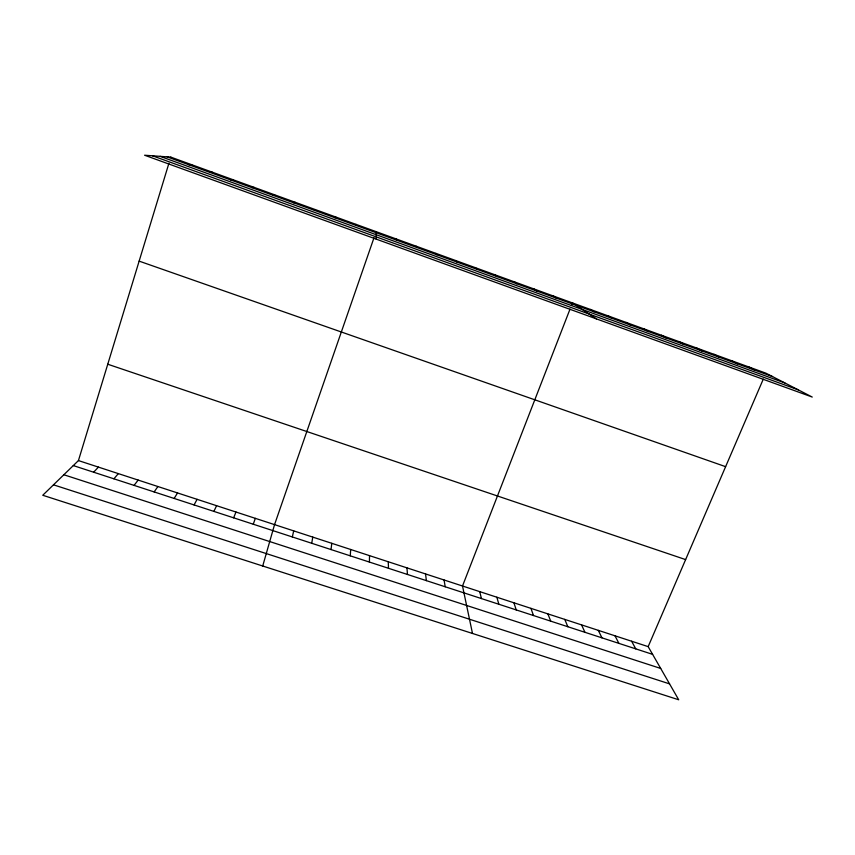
<?xml version="1.0" encoding="UTF-8"?>
<svg xmlns="http://www.w3.org/2000/svg" width="855" height="855" viewBox="0 0 855 855"><rect width="100%" height="100%" fill="white"/><g stroke="black" fill="none" stroke-linecap="round" stroke-linejoin="round"><path stroke-width="1.28" d="M369.413 562.077L369.52 555.632M350.272 555.836L350.678 549.487M331.035 549.562L331.772 543.31M311.722 543.267L312.78 537.1M292.325 536.951L293.703 530.88M262.72 565.999L274.551 524.617L374.041 237.647M78.436 460.578L648.165 646.637L678.699 699.775L42.75 495.269L78.436 460.578L168.905 163.326M253.272 524.222L255.314 518.344M355.648 225.293L356.001 224.352M570.039 309.061L462.512 586.006L472.494 633.459M571.471 305.374L572.423 302.916L596.427 318.883M233.618 517.82L235.991 512.027M648.165 646.637L763.312 379.075M213.889 511.386L216.593 505.69M194.064 504.931L197.11 499.331M174.153 498.444L177.541 492.94M154.157 491.924L157.897 486.527M134.075 485.384L138.157 480.083M113.897 478.811L118.332 473.606M335.075 217.833L335.791 217.01M93.644 472.206L98.432 467.108M314.416 210.33L315.495 209.646M293.65 202.795L295.103 202.24M272.798 195.218L274.626 194.801M251.84 187.619L254.042 187.341M230.786 179.978L233.372 179.828M209.635 172.304L212.617 172.293M188.389 164.588L191.755 164.716M63.847 474.749L660.701 668.45M53.491 484.828L669.561 683.872M73.295 465.58L652.6 654.353M107.762 364.23L685.625 559.598M139.141 261.128L725.617 466.67M167.046 156.839L772.557 376.595M160.131 156.347L784.837 382.933M152.511 155.792L798.303 389.869M748.627 366.891L755.04 370.247M731.324 360.607L737.459 363.867M713.957 354.301L719.803 357.454M696.515 347.974L702.073 351.02M679.009 341.615L684.267 344.554M661.417 335.235L666.387 338.067M643.772 328.822L648.432 331.558M626.042 322.388L630.413 325.007M608.236 315.923L612.308 318.445M590.367 309.435L594.129 311.84M553.185 295.937L556.306 298.117M533.851 288.915L536.641 290.978M514.443 281.872L516.901 283.817M494.938 274.797L497.054 276.614M475.359 267.679L477.133 269.378M455.683 260.54L457.115 262.122M435.932 253.369L437.001 254.822M416.075 246.165L416.802 247.49M631.61 641.229L635.778 648.87M614.991 635.799L618.902 643.366M598.308 630.359L601.952 637.841M581.56 624.887L584.938 632.305M564.749 619.394L567.859 626.736M547.873 613.879L550.716 621.147M530.934 608.354L533.499 615.536M513.93 602.796L516.217 609.904M396.143 238.919L396.517 240.127M496.851 597.217L498.86 604.25M479.719 591.628L481.44 598.575M444.066 579.979L445.209 586.765M425.544 573.929L426.378 580.63M406.948 567.859L407.472 574.475M388.266 561.756L388.491 568.286M376.115 231.652L376.2 239.122M170.797 157.117L144.581 155.225L812.25 397.062L765.866 373.143L170.797 157.117"/></g></svg>
